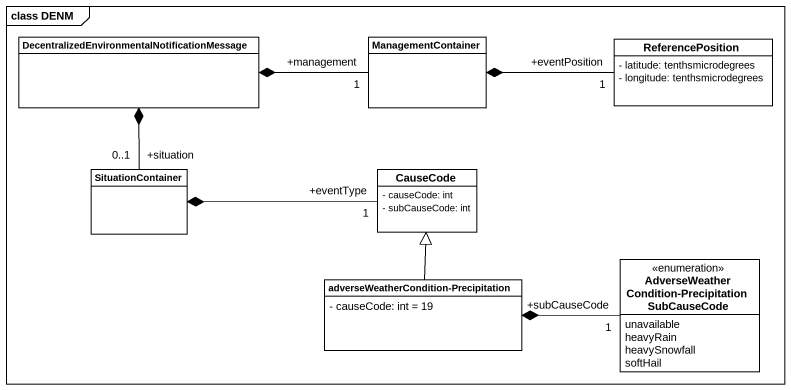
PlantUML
@startuml
mainframe class DENM
hide circle
hide empty members
skinparam classAttributeIconSize 0
class "DecentralizedEnvironmentalNotificationMessage" as DecentralizedEnvironmentalNo
class ManagementContainer
class ReferencePosition {
  - latitude: tenthsmicrodegrees
  - longitude: tenthsmicrodegrees
}
class SituationContainer
class CauseCode {
  - causeCode: int
  - subCauseCode: int
}
class "adverseWeatherCondition-Precipitation" as adverseWeatherCondition {
  - causeCode: int = 19
}
enum "AdverseWeatherCondition-PrecipitationSubCauseCode" as AdverseWeatherCondition {
  unavailable
  heavyRain
  heavySnowfall
  softHail
}
ManagementContainer "+management\n1" -left-* DecentralizedEnvironmentalNo
ReferencePosition "+eventPosition\n1" -left-* ManagementContainer
SituationContainer "+situation\n0..1" -up-* DecentralizedEnvironmentalNo
CauseCode "+eventType\n1" -left-* SituationContainer
adverseWeatherCondition -up-|> CauseCode
AdverseWeatherCondition "+subCauseCode\n1" -left-* adverseWeatherCondition
@enduml
